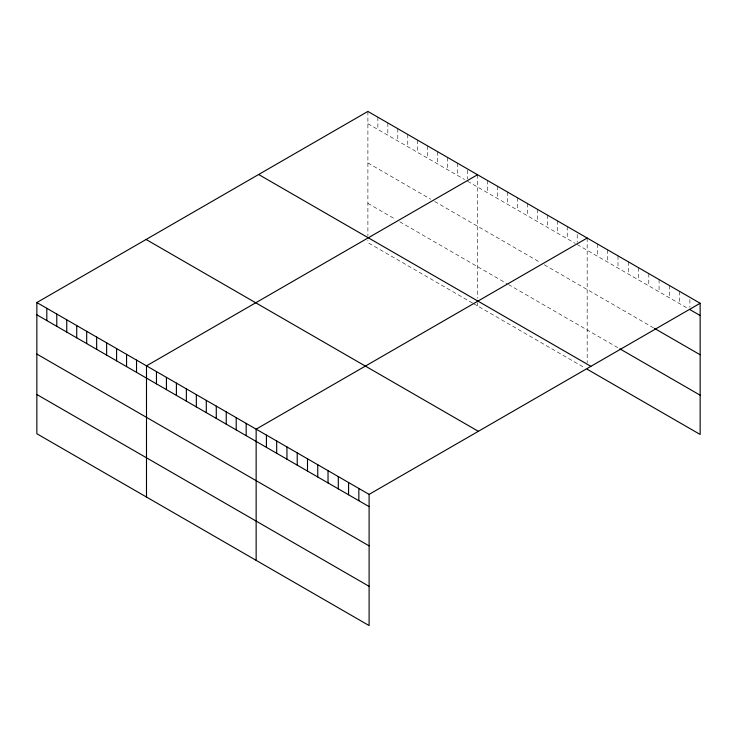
<?xml version="1.0" encoding="UTF-8"?>
<svg xmlns="http://www.w3.org/2000/svg" width="737" height="737" viewBox="0 0 737 737"><rect width="100%" height="100%" fill="white"/><g stroke="black" fill="none" stroke-linecap="round" stroke-linejoin="round"><path stroke-width="0.55" stroke-dasharray="3.69 2.76" d="M367.892 111.425L367.892 236.08M367.892 123.687L464.577 179.506M467.571 181.238L575.219 243.385M577.209 244.537L688.017 308.508M367.892 162.932L430.684 199.193M434.673 201.487L540.332 262.492M544.321 264.795L653.47 327.808M367.892 203.375L395.797 219.488M399.786 221.782L507.443 283.938M508.438 284.519L617.993 347.763M472.555 303.045L367.892 242.62L367.892 240.437M473.55 303.616L584.192 367.496M689.878 299.554L689.878 307.357M679.606 291.401L679.606 303.653M669.343 285.468L669.343 297.73M659.071 279.544L659.071 291.797M648.8 273.611L648.8 285.864M638.528 267.678L638.528 279.94M628.265 261.755L628.265 274.007M617.993 255.822L617.993 268.084M607.721 249.898L607.721 262.151M597.449 243.965L597.449 256.218M587.177 238.033L587.177 362.687M577.209 234.513L577.209 242.307M567.241 226.526L567.241 238.779M557.273 220.768L557.273 233.03M547.305 215.02L547.305 227.272M537.337 209.262L537.337 221.515M527.379 203.504L527.379 215.766M517.411 197.756L517.411 210.008M507.443 191.998L507.443 204.25M497.475 186.24L497.475 198.502M487.507 180.491L487.507 192.744M477.539 174.733L477.539 298.292M477.539 302.649L477.539 305.919M467.571 170.09L467.571 179.008M457.603 163.218L457.603 175.48M447.635 157.469L447.635 169.722M437.667 151.711L437.667 163.973M427.7 145.954L427.7 158.215M417.732 140.205L417.732 152.458M407.764 134.447L407.764 146.7M397.796 128.689L397.796 140.951M387.828 122.941L387.828 135.193M377.86 117.183L377.86 129.436"/><path stroke-width="1.11" d="M36.85 302.548L369.108 494.38L369.108 625.575L36.85 433.743L36.85 302.548L367.892 111.425L700.15 303.257L700.15 434.452L587.177 369.228M477.539 174.733L146.497 365.856L146.497 497.042M587.177 238.033L256.144 429.155L256.144 560.35M369.108 494.38L700.15 303.257M689.878 309.586L700.15 315.51M654.401 328.352L700.15 354.764M619.854 348.841L700.15 395.198M258.65 174.503L590.908 366.326M146.092 239.479L478.35 431.311M36.85 314.81L369.108 506.641M36.85 354.055L369.108 545.887M36.85 394.498L369.108 586.32M358.845 488.456L358.845 500.709M348.573 482.523L348.573 494.776M338.301 476.59L338.301 488.852M328.029 470.667L328.029 482.919M317.758 464.734L317.758 476.996M307.495 458.801L307.495 471.063M297.223 452.877L297.223 465.13M286.951 446.944L286.951 459.206M276.679 441.021L276.679 453.273M266.416 435.088L266.416 447.341M246.176 423.407L246.176 435.659M236.208 417.649L236.208 429.901M226.241 411.891L226.241 424.153M216.273 406.142L216.273 418.395M206.305 400.384L206.305 412.637M196.337 394.627L196.337 406.888M186.369 388.878L186.369 401.131M176.401 383.12L176.401 395.373M166.433 377.362L166.433 389.624M156.465 371.614L156.465 383.866M136.529 360.098L136.529 372.36M126.561 354.35L126.561 366.602M116.593 348.592L116.593 360.844M106.625 342.834L106.625 355.096M96.658 337.085L96.658 349.338M86.69 331.328L86.69 343.58M76.722 325.57L76.722 337.832M66.754 319.812L66.754 332.074M56.786 314.063L56.786 326.316M46.818 308.306L46.818 320.567"/></g></svg>
